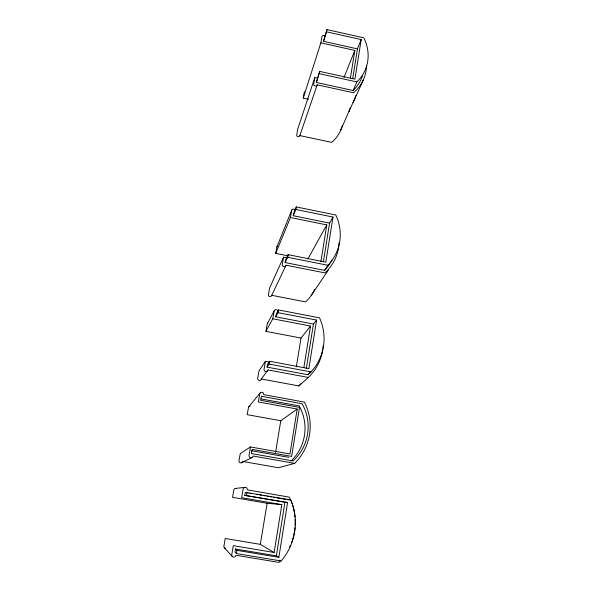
<?xml version="1.0" encoding="UTF-8"?>
<svg xmlns="http://www.w3.org/2000/svg" width="592" height="592" viewBox="0 0 592 592"><rect width="100%" height="100%" fill="white"/><g stroke="black" fill="none" stroke-linecap="round" stroke-linejoin="round"><path stroke-width="0.89" d="M278.862 557.346L287.586 502.482L244.799 495.378L245.325 492.381L290.776 499.885A56.44 53.931 -78.3 0 1 281.111 560.979L236.437 553.557L234.972 552.121L235.512 549.013L276.375 555.821L278.862 557.346L236.985 550.368L235.512 549.013M316.594 320.087L308.876 368.616L269.649 361.268L267.503 364.354L267.029 367.107L307.929 374.736L311.015 371.909A50.89 49.713 33 0 0 319.562 317.867L278.514 309.949L276.205 314.137L275.746 316.801L313.434 324.039L316.594 320.087L278.04 312.665L275.746 316.801M332.985 217.042L329.574 223.103L293.255 215.717L295.867 209.472L332.985 217.042L325.807 262.167L288.06 254.656L285.588 259.999L285.144 262.559L324.527 270.359A47.982 45.295 24.3 0 0 331.934 260.051M361.209 39.568L357.435 48.884L323.476 41.322L326.547 31.82L361.209 39.568L354.911 79.128L319.71 71.41L316.343 82.48L353.128 90.495A45.036 39.745 21.8 0 0 362.496 75.658M280.578 560.683A55.315 52.858 -78.5 0 1 278.965 562.4L235.949 555.259A2.257 2.139 -76.7 0 1 231.701 555.141L233.278 545.676L274.126 552.499L281.822 504.628L241.632 497.702L243.12 489.14A2.168 2.094 -79.9 0 1 245.554 487.364A2.168 2.094 -79.9 0 1 247.249 489.85L289.325 497.139A55.315 52.858 -78.5 0 1 290.768 500.277M242.431 461.693A1.828 1.783 -79.5 0 0 242.505 461.42L278.403 467.739L294.69 463.373A51.963 51.164 85.5 0 0 304.414 402.109L263.699 394.635A2.042 2.02 63.5 0 0 259.866 393.391L258.304 401.946L297.184 409.05L289.962 453.983L250.468 446.96L240.263 453.605L238.99 460.798A1.828 1.783 -79.5 0 0 242.246 462.086M303.851 367.588L310.534 326.029L272.786 318.792L265.934 331.365L301.017 338.047L310.534 326.029M320.864 261.768L326.791 224.908L290.428 217.53L275.731 253.376L288.422 255.899M350.405 78.04L354.852 50.409L320.849 42.846L303.245 98.072L308.521 99.212M276.375 555.821L284.93 502.305L287.586 502.482M306.279 368.779L313.434 324.039M323.373 261.908L329.574 223.103M352.662 78.714L357.435 48.884M296.318 366.818L301.017 338.047M274.126 552.499L260.325 544.359L267.125 503.281L281.822 504.628M275.554 452.399L280.793 420.742L297.184 409.05M236.437 553.557L236.985 550.368M246.479 495.386L247.012 492.315M267.029 367.107L269.16 364.087L269.649 361.268M278.04 312.665L278.514 309.949M285.144 262.559L287.608 257.268L288.06 254.656M295.867 209.472L296.303 206.941L335.819 215.014A49.069 46.213 24.4 0 1 327.872 265.268L324.527 270.359M316.343 82.48L319.71 71.41M326.547 31.82L326.932 29.6L363.836 37.858A45.991 40.434 21.9 0 1 356.865 81.918L353.128 90.495M250.468 446.96L249.017 455.292A2.116 2.072 -84.1 0 0 250.69 457.742A2.116 2.072 -84.1 0 0 253.095 456.01L294.69 463.373M269.841 362.156L265.379 361.32L263.988 369.711A2.02 1.991 43.5 0 0 267.969 369.926L308.328 377.444A49.965 48.862 34.1 0 0 322.81 349.014M272.786 318.792L274.111 311.185A1.976 1.917 28.5 0 1 277.922 311.029M287.127 257.846L283.531 257.135L282.236 264.942A1.946 1.857 25.3 0 0 286.062 265.209L324.927 272.897A48.211 45.503 24.7 0 0 338.839 245.613M290.428 217.53L291.656 210.449A1.909 1.783 23.5 0 1 295.142 209.968M317.438 78.225L314.789 77.641L313.656 84.501A1.828 1.628 21.9 0 0 317.223 84.841L353.52 92.744A45.251 39.93 22 0 0 366.47 65.616M320.849 42.846L321.93 36.615A1.798 1.569 21.6 0 1 325.304 36.526M293.255 215.717L293.684 213.238L296.303 206.941M323.476 41.322L326.932 29.6M265.934 331.365L267.177 324.275A1.835 1.791 28.6 0 1 267.924 323.128M275.731 253.376L276.834 247.13A1.665 1.576 23 0 1 277.308 246.272M303.245 98.072L304.229 92.485A1.576 1.406 21.3 0 1 304.584 91.804M350.375 107.544L350.138 108.491M350.064 108.787L340.489 130.691M355.785 95.527L355.533 96.355M355.4 96.777L354.897 98.242M314.789 77.641L297.724 129.204L296.696 135.331A1.598 1.458 21.5 0 0 299.833 135.605L331.712 142.361A39.686 35.786 21.6 0 0 341.606 127.835M299.833 135.605L317.223 84.841M354.823 98.457L351.123 106.826A13.342 0.459 -62.3 0 0 350.175 108.795L350.057 109.039A13.105 0.585 -61.2 0 0 349.361 110.593L349.31 110.719A13.342 0.459 -62.3 0 0 349.073 111.4L349.302 111.104M344.004 77.471L354.852 50.409M276.901 246.886L291.782 210.049M353.135 102.579L363.392 79.75M283.531 257.135L269.552 288.237L268.398 295.097A1.695 1.635 24.8 0 0 271.728 295.312L305.576 301.89A41.943 40.115 24.3 0 0 314.67 289.399M271.728 295.312L286.062 265.209M267.362 323.743L274.311 310.622M307.907 258.896L326.791 224.908M265.379 361.32L258.963 370.992L257.661 378.799A1.872 1.857 47.9 0 0 261.324 379.124M311.266 295.378L328.456 269.885M267.969 369.926L261.353 378.991L298.827 385.932L308.328 377.444M248.736 406.904L260.184 392.91M241.521 462.752L251.963 457.557M235.357 488.43L245.066 487.342M288.045 499.766L290.776 499.885M260.325 544.359L225.226 538.476L223.857 546.571A1.931 1.835 -75.1 0 0 225.204 548.244M267.125 503.281L232.515 497.324L233.825 489.961A1.865 1.806 -77.2 0 1 236.578 488.689M245.325 492.381L248.048 492.855M249.868 493.166L251.681 493.484M256.232 494.268L258.045 494.579M259.866 494.897L261.686 495.208M263.499 495.526L265.32 495.837M267.14 496.155L271.684 496.94M273.504 497.25L275.317 497.569M277.137 497.879L285.314 499.293M244.799 495.378L284.93 502.305M251.215 450.667L288.881 457.35M280.793 420.742L247.16 414.652L248.536 407.229A1.769 1.754 82.1 0 1 250.157 406.216M261.161 398.941L299.16 405.897A44.851 44.111 85.4 0 1 290.827 461.175M269.16 364.087L311.015 371.909M287.608 257.268L327.872 265.268M319.317 73.697L356.865 81.918M279.838 560.18L281.111 560.979M224.316 547.689L232.345 556.561M339.061 242.698A48.211 45.503 24.7 0 1 338.935 244.644M342.265 125.63A39.686 35.786 21.6 0 1 341.843 127.11M291.205 501.343A55.315 52.858 -78.5 0 1 292.019 503.503M292.737 505.709A55.315 52.858 -78.5 0 1 293.07 506.819M293.373 507.936A55.315 52.858 -78.5 0 1 294.357 512.487M294.55 513.634A55.315 52.858 -78.5 0 1 294.971 517.119M295.134 519.45A55.315 52.858 -78.5 0 1 295.127 525.326M294.957 527.672A55.315 52.858 -78.5 0 1 294.52 531.179M294.328 532.341A55.315 52.858 -78.5 0 1 293.869 534.657M293.61 535.812A55.315 52.858 -78.5 0 1 293.321 536.959M293.01 538.098A55.315 52.858 -78.5 0 1 292.677 539.231M291.937 541.48A55.315 52.858 -78.5 0 1 291.53 542.59M290.184 545.876A55.315 52.858 -78.5 0 1 289.688 546.949M300.891 383.831A46.376 45.562 35.2 0 1 298.827 385.932M323.121 345.891A49.965 48.862 34.1 0 1 322.936 347.97M310.164 372.153A49.728 48.655 33.2 0 1 309.438 373.034M308.691 373.892A49.728 48.655 33.2 0 1 307.929 374.736M299.493 407.4L291.641 456.425L252.14 449.409L251.415 453.568L293.003 460.931A45.924 45.177 83.9 0 0 302.12 403.751L261.353 396.27L260.658 400.296L299.493 407.4"/></g></svg>
